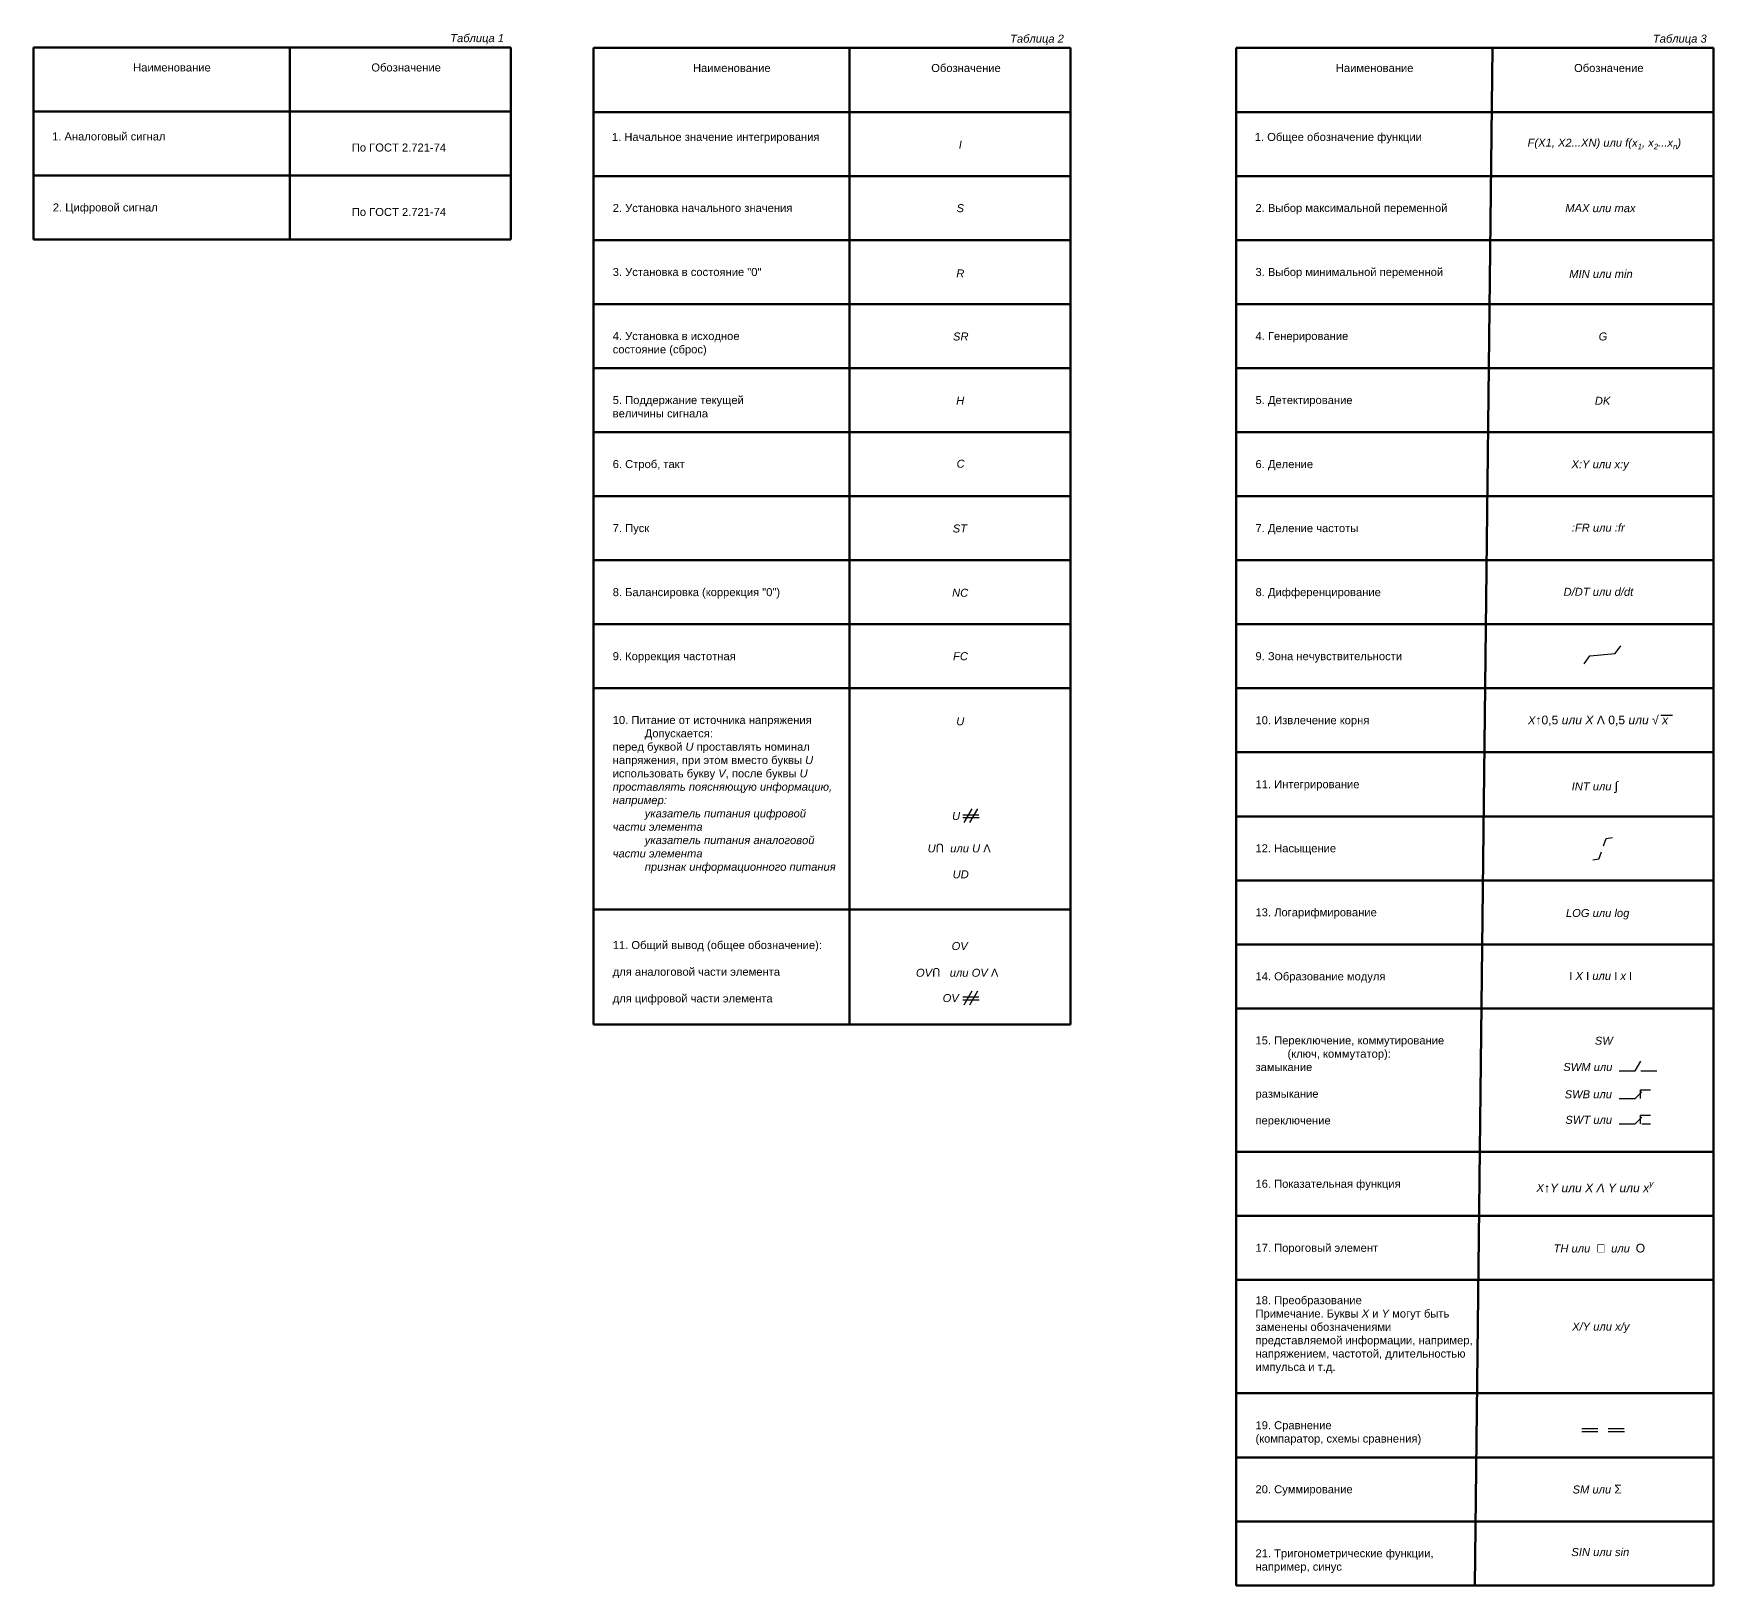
# Model space of a CAD drawing. Header units: millimetres. Extents: x 2750 to 4849, y 1844 to 2329.
# Drawn here: x 2750 to 3274, y 1844 to 2329 of the extents above; entities that cross this region are included whole.
import ezdxf

# ---------------------------------------------------------------- set-up
doc = ezdxf.new("R2010")
doc.units = ezdxf.units.MM
doc.layers.add('Слой1', color=3, linetype='Continuous', lineweight=50)
doc.layers.add('толстые линии', color=1, linetype='Continuous', lineweight=211)
doc.styles.get("Standard").update_dxf_attribs({"font": 'arial.ttf'})

msp = doc.modelspace()

# ---------------------------------------------------------------- linework, layer by layer
for p, q in [((3243.82, 2135.36), (3245.54, 2137.81)), ((3234.13, 2132.2), (3235.85, 2134.66)), ((3235.85, 2134.66), (3243.82, 2135.36)), ((3261.68, 2115.98), (3258.01, 2115.98)), ((3040.06, 2085.04), (3045.06, 2085.04)), ((3040.07, 2084.13), (3045.07, 2084.13)), ((3040.41, 2082.55), (3042.91, 2086.88)), ((3042.2, 2082.55), (3044.7, 2086.88)), ((3240.97, 2077.65), (3242.92, 2077.95)), ((3238.7, 2071.18), (3239.5, 2073.47)), ((3240.16, 2075.36), (3240.97, 2077.65)), ((3238.7, 2071.18), (3236.75, 2070.88)), ((3040.06, 2028.16), (3045.06, 2028.16)), ((3040.07, 2027.25), (3045.07, 2027.25)), ((3040.41, 2025.67), (3042.91, 2030)), ((3042.2, 2025.67), (3044.7, 2030)), ((3245, 2005), (3250, 2005)), ((3250, 2005), (3251.75, 2008.03)), ((3251.75, 2005), (3256.75, 2005)), ((3251.71, 1996.38), (3251.71, 1999.08)), ((3251.71, 1999.08), (3254.86, 1999.08)), ((3245, 1996.38), (3250, 1996.38)), ((3250, 1996.38), (3252.12, 1998.5)), ((3250, 1988.44), (3252.12, 1990.56)), ((3251.71, 1988.44), (3251.71, 1991.14)), ((3251.71, 1991.14), (3254.86, 1991.14)), ((3245, 1988.44), (3250, 1988.44)), ((3252.12, 1988.44), (3254.86, 1988.44)), ((3233.39, 1893.28), (3238.39, 1893.28)), ((3233.41, 1892.38), (3238.41, 1892.38)), ((3241.62, 1893.28), (3246.62, 1893.28)), ((3241.64, 1892.38), (3246.64, 1892.38))]:
    msp.add_line(p, q)
at = {"layer": 'Слой1'}
for p, q in [((2749.77, 2324.68), (2898.8, 2324.68)), ((2749.77, 2264.68), (2749.77, 2324.68)), ((2829.77, 2324.68), (2829.77, 2264.68)), ((2898.8, 2324.68), (2898.8, 2264.68)), ((2924.66, 2324.52), (3073.68, 2324.52)), ((2924.66, 2019.53), (2924.66, 2324.52)), ((3004.66, 2324.52), (3004.66, 2019.53)), ((3073.68, 2324.52), (3073.68, 2019.53)), ((3125.43, 2324.52), (3274.46, 2324.52)), ((3125.43, 1844.31), (3125.43, 2324.52)), ((3205.43, 2324.52), (3199.95, 1844.31)), ((3274.46, 2324.52), (3274.46, 1844.31)), ((2749.77, 2304.68), (2898.8, 2304.68)), ((2924.66, 2304.52), (3073.68, 2304.52)), ((3125.43, 2304.52), (3274.46, 2304.52)), ((2898.8, 2284.68), (2749.77, 2284.68)), ((3073.68, 2284.52), (2924.66, 2284.52)), ((3274.46, 2284.52), (3125.43, 2284.52)), ((2749.77, 2264.68), (2898.8, 2264.68)), ((2924.66, 2264.52), (3073.68, 2264.52)), ((3125.43, 2264.52), (3274.46, 2264.52)), ((2924.66, 2244.52), (3073.68, 2244.52)), ((3125.43, 2244.52), (3274.46, 2244.52)), ((2924.66, 2224.52), (3073.68, 2224.52)), ((3125.43, 2224.52), (3274.46, 2224.52)), ((2924.66, 2204.52), (3073.68, 2204.52)), ((3125.43, 2204.52), (3274.46, 2204.52)), ((2924.66, 2184.52), (3073.68, 2184.52)), ((2924.66, 2184.52), (3073.68, 2184.52)), ((3125.43, 2184.52), (3274.46, 2184.52)), ((3125.43, 2184.52), (3274.46, 2184.52)), ((2924.66, 2164.52), (3073.68, 2164.52)), ((2924.66, 2164.52), (3073.68, 2164.52)), ((3125.43, 2164.52), (3274.46, 2164.52)), ((3125.43, 2164.52), (3274.46, 2164.52)), ((2924.66, 2144.52), (3073.68, 2144.52)), ((2924.66, 2144.52), (3073.68, 2144.52)), ((3125.43, 2144.52), (3274.46, 2144.52)), ((3125.43, 2144.52), (3274.46, 2144.52)), ((2924.66, 2124.52), (3073.68, 2124.52)), ((2924.66, 2124.52), (3073.68, 2124.52)), ((2924.66, 2124.52), (3073.68, 2124.52)), ((3125.43, 2124.52), (3274.46, 2124.52)), ((3125.43, 2124.52), (3274.46, 2124.52)), ((3125.43, 2124.52), (3274.46, 2124.52)), ((3125.43, 2104.52), (3274.46, 2104.52)), ((3125.43, 2084.52), (3274.46, 2084.52)), ((3125.43, 2064.52), (3274.46, 2064.52)), ((2924.66, 2055.47), (3073.68, 2055.47)), ((3125.43, 2044.52), (3274.46, 2044.52)), ((3125.43, 2024.52), (3274.46, 2024.52)), ((3125.43, 2024.52), (3274.46, 2024.52)), ((2924.66, 2019.53), (3073.68, 2019.53)), ((3125.43, 1979.72), (3274.46, 1979.72)), ((3125.43, 1959.72), (3274.46, 1959.72)), ((3125.43, 1939.72), (3274.46, 1939.72)), ((3125.43, 1904.31), (3274.46, 1904.31)), ((3125.43, 1884.31), (3274.46, 1884.31)), ((3125.43, 1864.31), (3274.46, 1864.31)), ((3125.43, 1844.31), (3274.46, 1844.31))]:
    msp.add_line(p, q, dxfattribs=at)

# ---------------------------------------------------------------- texts
at = {"char_height": 2.5, "attachment_point": 1}
for s, width, heights, insert in [('{\\fArial|b0|i1|c204|p34;I}', 2.5, [-2.5], (3038.74, 2295.52)), ('\\A1;{\\fArial|b0|i1|c204|p34;F(X1, X2...XN) или f(x\\H0.7x;\\S^ 1;\\H1.42857x;, x\\H0.7x;\\S^ 2;\\H1.42857x;...x\\H0.7x;\\S^ n;\\H1.42857x;)}', 61.0426, [-3.28], (3216.41, 2296.19)), ('{\\fArial|b0|i1|c204|p34;S}', 2.5, [-2.59], (3038.05, 2275.74)), ('{\\fArial|b0|i1|c204|p34;MAX или max}', 22.0336, [-2.54], (3228.19, 2275.74)), ('{\\fArial|b0|i1|c204|p34;R}', 2.5, [-2.5], (3037.98, 2255.34)), ('{\\fArial|b0|i1|c204|p34;MIN или min}', 22.7896, [-2.54], (3229.43, 2255.2)), ('{\\fArial|b0|i1|c204|p34;SR}', 2.5, [-2.59], (3036.95, 2235.66)), ('{\\fArial|b0|i1|c204|p34;G}', 2.5, [-2.59], (3238.61, 2235.66)), ('{\\fArial|b0|i1|c204|p34;H}', 2.5, [-2.5], (3037.94, 2215.58)), ('{\\fArial|b0|i1|c204|p34;DK}', 2.5, [-2.5], (3237.43, 2215.58)), ('{\\fArial|b0|i1|c204|p34;C}', 2.5, [-2.59], (3038.06, 2195.92)), ('{\\fArial|b0|i1|c204|p34;X:Y или x:y}', 18.6085, [-3.23], (3230.14, 2195.75)), ('{\\fArial|b0|i1|c204|p34;ST}', 2.5, [-2.59], (3036.86, 2175.69)), ('{\\fArial|b0|i1|c204|p34;:FR или :fr}', 18.6085, [-2.58], (3230.24, 2175.94)), ('{\\fArial|b0|i1|c204|p34;NC}', 2.5, [-2.59], (3036.66, 2155.61)), ('{\\fArial|b0|i1|c204|p34;D/DT или d/dt}', 22.9771, [-2.58], (3227.66, 2155.9)), ('{\\fArial|b0|i1|c204|p34;FC}', 2.5, [-2.59], (3036.96, 2135.79)), ('{\\fArial|b0|i1|c204|p34;U}', 2.5, [-2.54], (3037.96, 2115.46)), ('{\\fArial|b0|i1|c204|p34;X\\fArial|b0|i0|c134|p34;\\H1.08333x;↑\\fArial|b0|i0|c204|p34;0,5 \\fArial|b0|i1|c204|p34;или\\fArial|b0|i0|c204|p34; \\fArial|b0|i1|c204|p34;X\\fArial|b0|i0|c204|p34; Ʌ 0,5 \\fArial|b0|i1|c204|p34;или\\fArial|b0|i0|c204|p34; √ \\fArial|b0|i1|c204|p34;x}', 54.1948, [-4.22], (3216.54, 2115.98)), ('{\\fArial|b0|i1|c204|p34;INT или \\fArial|b0|i0|c204|p34;\\H1.08333x;∫}', 15.8727, [-3.83], (3230.19, 2095.34)), ('{\\fArial|b0|i1|c204|p34;U}', 2.5, [-2.54], (3036.66, 2085.88)), ('{\\fArial|b0|i1|c204|p34;U\\fArial|b0|i0|c204|p34;\\H1.08333x;Ո\\fArial|b0|i1|c204|p34;\\H0.92308x;  или U }Ʌ', 32.0828, [-2.8], (3029.01, 2075.98)), ('{\\fArial|b0|i1|c204|p34;UD}', 2.5, [-2.54], (3036.83, 2067.67)), ('{\\fArial|b0|i1|c204|p34;LOG или log}', 21.1666, [-3.27], (3228.39, 2055.58)), ('{\\fArial|b0|i1|c204|p34;OV}', 2.5, [-2.59], (3036.51, 2045.27)), ('{\\fArial|b0|i1|c204|p34;OV\\fArial|b0|i0|c204|p34;\\H1.08333x;Ո\\fArial|b0|i1|c204|p34;\\H0.92308x;   или OV }Ʌ', 32.0828, [-2.8], (3025.38, 2037.13)), ('I {\\fArial|b0|i1|c204|p34;X} I {\\fArial|b0|i1|c204|p34;или} I {\\fArial|b0|i1|c204|p34;x} I', 20.281, [-2.54], (3229.46, 2035.92)), ('{\\fArial|b0|i1|c204|p34;OV}', 2.5, [-2.59], (3033.72, 2029.01)), ('{\\fArial|b0|i1|c204|p34;SW}', 2.5, [-2.59], (3237.43, 2015.69)), ('{\\fArial|b0|i1|c204|p34;SWM или}', 15.9886, [-2.59], (3227.56, 2007.48)), ('{\\fArial|b0|i1|c204|p34;SWB или}', 15.9886, [-2.59], (3228, 1998.96)), ('{\\fArial|b0|i1|c204|p34;SWT или}', 15.9886, [-2.59], (3228.22, 1990.98)), ('\\A1;{\\fArial|b0|i1|c204|p34;X\\fArial|b0|i1|c134|p34;\\H1.08333x;↑\\fArial|b0|i1|c204|p34;Y или X Ʌ Y или x\\H0.7x;\\Sy^ ;}', 54.1948, [-3.5], (3219.21, 1970.76)), ('{\\fArial|b0|i1|c204|p34;TH или  \\fMS PGothic|b0|i0|c128|p34;☐\\fMS PGothic|b0|i0|c0|p34;  \\fArial|b0|i1|c204|p34;или\\fMS PGothic|b0|i0|c0|p34;  \\fArial|b0|i0|c204|p34;\\H1.08333x;Ο}', 43.799, [-2.8], (3224.52, 1951.01)), ('{\\fArial|b0|i1|c204|p34;X/Y или x/y}', 20.5323, [-3.28], (3230.33, 1926.4)), ('{\\fArial|b0|i1|c204|p34;SM или \\fArial|b0|i0|c204|p34;\\H1.08333x;Σ\\fArial|b0|i1|c204|p34;\\H0.92308x; }', 22.6202, [-2.75], (3230.47, 1875.73)), ('{\\fArial|b0|i1|c204|p34;SIN или sin}', 21.9588, [-2.59], (3230.1, 1855.97))]:
    msp.add_mtext_dynamic_manual_height_columns(s, width=width, gutter_width=12.5, heights=heights, dxfattribs=dict(at, insert=insert))
at = {"layer": 'Слой1', "char_height": 2.5, "attachment_point": 1}
for s, width, heights, insert in [('{\\fArial|b0|i1|c204|p34;                      Таблица 1}', 61.7882, [-3.07], (2858.56, 2328.85)), ('{\\fArial|b0|i1|c204|p34;                      Таблица 2}', 61.7882, [-3.07], (3033.44, 2328.69)), ('{\\fArial|b0|i1|c204|p34;                      Таблица 3}', 61.7882, [-3.07], (3234.22, 2328.69)), ('Наименование', 2.5, [-2.54], (2780.86, 2319.68)), ('Обозначение', 2.5, [-2.6], (2855.27, 2319.68)), ('Наименование', 2.5, [-2.54], (2955.74, 2319.52)), ('Обозначение', 2.5, [-2.6], (3030.15, 2319.52)), ('Наименование', 2.5, [-2.54], (3156.52, 2319.52)), ('Обозначение', 2.5, [-2.6], (3230.93, 2319.52)), ('1. Аналоговый сигнал', 71.1369, [14.15], (2755.54, 2298.14)), ('1. Общее обозначение функции', 71.1369, [14.15], (3131.2, 2297.98)), ('                    По ГОСТ 2.721-74', 61.7882, [-2.59], (2829.77, 2294.68)), ('1. Начальное значение интегрирования', 71.1369, [14.15], (2930.42, 2297.98)), ('                    По ГОСТ 2.721-74', 61.7882, [-2.59], (2829.77, 2274.55))]:
    msp.add_mtext_dynamic_manual_height_columns(s, width=width, gutter_width=12.5, heights=heights, dxfattribs=dict(at, insert=insert))
for s, insert, width in [('2. Цифровой сигнал', (2755.77, 2275.96), 47.5813), ('2. Установка начального значения', (2930.66, 2275.8), 71.2413), ('2. Выбор максимальной переменной', (3131.43, 2275.8), 71.2413), ('4. Установка в исходное состояние (сброс)', (2930.66, 2235.8), 47.5813), ('4. Генерирование', (3131.43, 2235.8), 47.5813), ('5. Поддержание текущей величины сигнала', (2930.66, 2215.8), 47.5813), ('5. Детектирование', (3131.43, 2215.8), 47.5813), ('6. Строб, такт', (2930.66, 2195.8), 47.5813), ('6. Деление', (3131.43, 2195.8), 47.5813), ('7. Пуск', (2930.66, 2175.8), 47.5813), ('7. Деление частоты', (3131.43, 2175.8), 47.5813), ('8. Балансировка (коррекция "0")', (2930.66, 2155.8), 57.3744), ('8. Дифференцирование', (3131.43, 2155.8), 57.3744), ('9. Коррекция частотная', (2930.66, 2135.8), 47.5813), ('9. Зона нечувствительности', (3131.43, 2135.8), 47.5813), ('10. Питание от источника напряжения\\P^IДопускается:\\Pперед буквой {\\fArial|b0|i1|c204|p34;U }проставлять номинал напряжения, при этом вместо буквы {\\fArial|b0|i1|c204|p34;U}\\Pиспользовать букву {\\fArial|b0|i1|c204|p34;V}, после буквы {\\fArial|b0|i1|c204|p34;U проставлять поясняющую информацию, например:\\P^Iуказатель питания цифровой части элемента\\P^Iуказатель питания аналоговой части элемента\\P^Iпризнак информационного питания}', (2930.66, 2115.86), 69.4011), ('10. Извлечение корня', (3131.43, 2115.8), 71.2413), ('12. Насыщение', (3131.43, 2075.8), 47.5813), ('13. Логарифмирование', (3131.43, 2055.8), 47.5813), ('11. Общий вывод (общее обозначение):\\P\\Pдля аналоговой части элемента\\P\\Pдля цифровой части элемента ', (2930.66, 2045.57), 90.4076), ('14. Образование модуля', (3131.43, 2035.8), 47.5813), ('15. Переключение, коммутирование\\P^I(ключ, коммутатор):\\Pзамыкание\\P\\Pразмыкание\\P\\Pпереключение', (3131.43, 2015.8), 73.8585), ('17. Пороговый элемент', (3131.43, 1951), 47.5813), ('19. Сравнение \\P(компаратор, схемы сравнения)', (3131.43, 1895.59), 60.1423), ('21. Тригонометрические функции, например, синус', (3131.43, 1855.59), 59.2124)]:
    msp.add_mtext(s, dxfattribs=dict(at, insert=insert, width=width))
at = {"layer": 'толстые линии', "insert": (2930.66, 2255.8), "char_height": 2.5, "width": 47.5813, "attachment_point": 1}
msp.add_mtext('{\\C3;3. Установка в состояние "0"}', dxfattribs=at)
at = {"layer": 'толстые линии', "color": 3, "char_height": 2.5, "attachment_point": 1}
for s, insert, width in [('3. Выбор минимальной переменной', (3131.43, 2255.8), 75.9979), ('11. Интегрирование', (3131.43, 2095.8), 75.9979), ('16. Показательная функция', (3131.43, 1971), 75.9979), ('18. Преобразование\\PПримечание. Буквы {\\fArial|b0|i1|c204|p34;X} и {\\fArial|b0|i1|c204|p34;Y} могут быть заменены обозначениями представляемой информации, например, напряжением, частотой, длительностью импульса и т.д.', (3131.43, 1934.64), 69.5038), ('20. Суммирование', (3131.43, 1875.59), 75.9979)]:
    msp.add_mtext(s, dxfattribs=dict(at, insert=insert, width=width))

doc.saveas('drawing.dxf')
